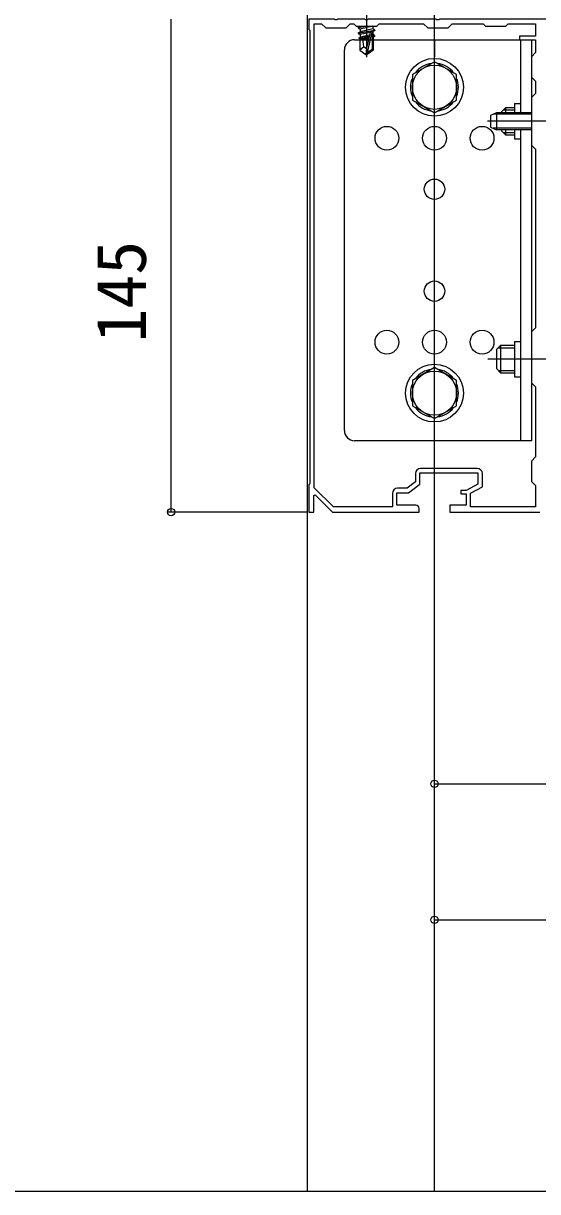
# Model space of a CAD drawing. Units: millimetres, scale not verified. Extents: x -875 to 875, y -1304 to 1297.
# Drawn here: x -558.1 to -406.8, y -316.2 to 27.6 of the extents above; entities that cross this region are included whole.
import ezdxf
from ezdxf.enums import TextEntityAlignment as Align

# ---------------------------------------------------------------- set-up
doc = ezdxf.new("R2010")
doc.units = ezdxf.units.MM
doc.header["$LTSCALE"] = 8
for name, color, linetype in [('0-3_YKK_11', 7, 'Continuous'), ('0-5_YKK_12', 2, 'Continuous'), ('0-6_YKK_13', 4, 'Continuous'), ('0-8_YKK_D', 6, 'Continuous'), ('0-A_YSS_KE', 3, 'Continuous')]:
    doc.layers.add(name, color=color, linetype=linetype)
doc.styles.add('ＭＳ ゴシック', font='')
doc.styles.get('ＭＳ ゴシック').set_extended_font_data('MS Gothic')

msp = doc.modelspace()

# ---------------------------------------------------------------- linework, layer by layer
at = {"layer": '0-3_YKK_11'}
msp.add_line((-424.519, -103.4), (-441.219, -103.4), dxfattribs=at)
for points in [[(-402.119, 28.8), (-435.66, 28.8), (-435.844, 28.68), (-436.393, 28.68), (-436.577, 28.8), (-456.66, 28.8), (-456.844, 28.68), (-457.393, 28.68), (-457.577, 28.8), (-465.66, 28.8), (-465.844, 28.68), (-466.393, 28.68), (-466.577, 28.8), (-474.119, 28.8), (-474.119, 25.8), (-473.819, 25.5)], [(-473.819, 25.5), (-473.819, -107.9), (-474.119, -108.2), (-474.119, -116.2), (-472.619, -116.2), (-472.619, -111.3), (-472.25, -111.146), (-467.119, -116.2), (-441.619, -116.2), (-441.619, -115.2)], [(-472.519, -109.057), (-472.519, 27.5), (-470.319, 27.5), (-469.119, 26.3), (-463.119, 26.3), (-461.919, 27.5), (-460.819, 27.5), (-460.119, 26.8), (-454.119, 26.8), (-453.419, 27.5), (-440.319, 27.5), (-439.119, 26.3), (-433.119, 26.3), (-431.919, 27.5), (-422.819, 27.5), (-422.119, 26.8), (-416.119, 26.8), (-415.419, 27.5), (-407.419, 27.5), (-407.419, 23.8), (-412.119, 23.8), (-412.119, 22.8), (-407.419, 22.8), (-407.419, 19), (-408.619, 17.8), (-408.619, 11.8), (-407.419, 10.6), (-407.419, 7), (-408.619, 5.8), (-408.619, -8.2), (-407.419, -9.4), (-407.419, -62), (-408.619, -63.2), (-408.619, -78.2), (-407.419, -79.4), (-407.419, -100), (-408.619, -101.2), (-408.619, -107.2), (-407.419, -108.4), (-407.419, -114.7)], [(-442.619, -114.2), (-448.219, -114.2), (-448.219, -110.5), (-444.719, -110.5), (-441.419, -108), (-441.419, -104.7), (-424.319, -104.7), (-424.319, -108), (-427.819, -109.9), (-429.319, -109.9), (-429.319, -110.8), (-427.819, -110.8), (-427.819, -114.2), (-432.619, -114.2), (-432.619, -116.2), (-406.119, -116.2)], [(-442.719, -104.9), (-442.719, -107.354), (-445.155, -109.2), (-448.019, -109.2)], [(-407.419, -114.7), (-426.519, -114.7), (-426.519, -110.673), (-423.019, -108.773), (-423.019, -104.9)], [(-449.519, -110.7), (-449.519, -114.7), (-466.789, -114.7), (-472.519, -109.057)]]:
    msp.add_lwpolyline(points, dxfattribs=at)
for centre, radius, start, end in [((-441.219, -104.9), 1.5, 90.00001, 179.99999), ((-424.519, -104.9), 1.5, 0.00001, 89.99999), ((-448.019, -110.7), 1.5, 90.00001, 179.99999), ((-442.619, -115.2), 1, 0.00001, 89.99999)]:
    msp.add_arc(centre, radius, start, end, dxfattribs=at)
at = {"layer": '0-5_YKK_12'}
for p, q in [((-437.119, -316.2), (-437.119, 987.042)), ((-474.619, 437.221), (-474.619, -316.2))]:
    msp.add_line(p, q, dxfattribs=at)
at = {"layer": '0-6_YKK_13'}
for p, q in [((-457.119, 38.741), (-457.119, 17.668)), ((-456.745, 26.797), (-459.59, 26.323)), ((-459.59, 26.441), (-457.451, 26.797)), ((-459.59, 26.441), (-458.973, 26.797)), ((-459.59, 26.441), (-459.59, 26.323)), ((-459.59, 26.323), (-458.943, 25.949)), ((-459.59, 24.793), (-454.647, 25.617)), ((-454.647, 25.499), (-459.59, 24.675)), ((-459.59, 24.793), (-458.943, 25.167)), ((-459.59, 24.793), (-459.59, 24.675)), ((-459.59, 24.675), (-458.943, 24.301)), ((-455.294, 25.99), (-458.943, 25.167)), ((-458.943, 25.949), (-458.943, 25.167)), ((-456.053, 24.954), (-458.943, 24.301)), ((-458.943, 24.301), (-458.943, 23.519)), ((-456.241, 24.129), (-458.943, 23.519)), ((-456.048, 24.977), (-457.119, 20.269)), ((-455.538, 25.099), (-456.942, 18.921)), ((-455.294, 24.343), (-455.474, 24.302)), ((-455.294, 26.773), (-455.294, 25.99)), ((-454.647, 25.617), (-455.294, 25.99)), ((-455.294, 25.125), (-455.294, 24.343)), ((-454.764, 24.037), (-455.294, 24.343)), ((-454.647, 25.617), (-454.647, 25.499)), ((-460.619, 22.8), (-408.619, 22.8)), ((-456.32, 23.781), (-459.355, 23.281)), ((-459.355, 23.281), (-458.943, 23.519)), ((-459.12, 23.17), (-459.355, 23.281)), ((-459.12, 23.17), (-459.12, 19.726)), ((-456.478, 23.086), (-459.12, 23.086)), ((-457.942, 20.732), (-459.12, 19.726)), ((-456.391, 23.467), (-458.352, 23.086)), ((-454.764, 24.037), (-455.471, 23.921)), ((-454.764, 23.783), (-455.471, 23.646)), ((-455.118, 23.086), (-455.471, 23.086)), ((-455.118, 23.579), (-455.118, 19.726)), ((-454.764, 24.037), (-454.764, 23.783)), ((-437.119, 22.8), (-437.119, 17.8)), ((-411.819, 22.8), (-411.819, 1.3)), ((-408.619, 22.8), (-408.619, 1.3)), ((-463.619, -92.2), (-463.619, 19.8)), ((-459.12, 19.726), (-457.295, 18.496)), ((-457.119, 20.269), (-457.295, 18.496)), ((-457.295, 18.496), (-456.942, 18.496)), ((-457.119, 20.269), (-457.119, 18.496)), ((-455.118, 19.726), (-456.942, 18.496)), ((-456.942, 18.921), (-456.942, 18.496)), ((-455.118, 19.726), (-455.471, 19.914)), ((-413.619, 4), (-413.619, 1.3)), ((-413.619, 4), (-411.819, 4)), ((-408.619, 0.867), (-419.839, 0.867)), ((-418.919, 1.3), (-418.919, -3.7)), ((-408.619, 1.3), (-418.919, 1.3)), ((-417.419, 1.6), (-416.219, 2.8)), ((-417.419, 1.6), (-417.419, 1.3)), ((-416.867, 2.152), (-413.619, 2.152)), ((-413.619, 2.8), (-416.219, 2.8)), ((-416.219, 2.8), (-416.219, 1.3)), ((-400.115, -1.2), (-421.532, -1.2)), ((-420.619, -2.9), (-418.919, -3.7)), ((-393.419, -1.2), (-419.919, -1.2)), ((-408.619, -3.267), (-419.839, -3.267)), ((-408.619, -3.7), (-418.919, -3.7)), ((-417.419, -3.7), (-417.419, -4)), ((-417.419, -4), (-416.219, -5.2)), ((-416.867, -4.552), (-413.619, -4.552)), ((-416.219, -3.7), (-416.219, -5.2)), ((-416.219, -5.2), (-413.619, -5.2)), ((-413.619, -3.7), (-413.619, -6.4)), ((-413.619, -6.4), (-411.819, -6.4)), ((-411.819, -3.7), (-411.819, -95.2)), ((-408.619, -3.7), (-408.619, -95.2)), ((-418.919, -68.4), (-417.719, -67.2)), ((-418.919, -68.4), (-418.919, -74)), ((-418.367, -67.848), (-413.619, -67.848)), ((-413.619, -67.2), (-417.719, -67.2)), ((-417.719, -67.2), (-417.719, -75.2)), ((-413.619, -66), (-413.619, -76.4)), ((-413.619, -66), (-411.819, -66)), ((-394.919, -71.2), (-421.419, -71.2)), ((-418.919, -74), (-417.719, -75.2)), ((-418.367, -74.552), (-413.619, -74.552)), ((-417.719, -75.2), (-413.619, -75.2)), ((-413.619, -76.4), (-411.819, -76.4)), ((-437.119, -95.2), (-437.119, -90.2)), ((-408.619, -95.2), (-460.619, -95.2))]:
    msp.add_line(p, q, dxfattribs=at)
for points in [[(-455.252, 26.797), (-455.294, 26.773), (-458.943, 25.949)], [(-455.471, 24.912), (-455.471, 19.914), (-456.942, 18.921)], [(-454.647, 25.499), (-455.294, 25.125), (-455.52, 25.074)], [(-457.119, 20.142), (-457.942, 20.732), (-458.178, 23.086)], [(-454.764, 23.783), (-455.294, 23.477), (-455.471, 23.438)], [(-418.919, 1.3), (-420.619, 0.5), (-420.619, -2.9)]]:
    msp.add_lwpolyline(points, dxfattribs=at)
for points in [[(-437.119, 16.306), (-443.619, 12.553), (-443.619, 5.047), (-437.119, 1.294), (-430.619, 5.047), (-430.619, 12.553)], [(-437.119, -73.694), (-443.619, -77.447), (-443.619, -84.953), (-437.119, -88.706), (-430.619, -84.953), (-430.619, -77.447)]]:
    msp.add_lwpolyline(points, close=True, dxfattribs=at)
for centre, radius in [((-437.119, 8.8), 8.5), ((-437.119, 8.8), 6.5), ((-451.119, -6.2), 3.5), ((-437.119, -6.2), 3.5), ((-423.119, -6.2), 3.5), ((-437.119, -21.2), 3), ((-437.119, -51.2), 3), ((-451.119, -66.2), 3.5), ((-437.119, -66.2), 3.5), ((-423.119, -66.2), 3.5), ((-437.119, -81.2), 8.5), ((-437.119, -81.2), 6.5)]:
    msp.add_circle(centre, radius, dxfattribs=at)
for centre, radius, start, end in [((-455.763, 24.912), 0.292, 0, 167.19096), ((-460.619, 19.8), 3, 90, 180), ((-437.119, 8.8), 7.05, 97.21814, 142.78186), ((-437.119, 8.8), 7.05, 37.21814, 82.78186), ((-437.119, 8.8), 7.05, 157.21814, 202.78186), ((-437.119, 8.8), 7.05, 337.21814, 22.78186), ((-437.119, 8.8), 7.05, 217.21814, 262.78186), ((-437.119, 8.8), 7.05, 277.21814, 322.78186), ((-437.119, -81.2), 7.05, 97.21814, 142.78186), ((-437.119, -81.2), 7.05, 37.21814, 82.78186), ((-437.119, -81.2), 7.05, 157.21814, 202.78186), ((-437.119, -81.2), 7.05, 337.21814, 22.78186), ((-437.119, -81.2), 7.05, 217.21814, 262.78186), ((-437.119, -81.2), 7.05, 277.21814, 322.78186), ((-460.619, -92.2), 3, 180, 270)]:
    msp.add_arc(centre, radius, start, end, dxfattribs=at)
at = {"layer": '0-8_YKK_D'}
for p, q in [((-514.619, -116.2), (-514.619, 28.8)), ((-474.819, -116.2), (-515.619, -116.2)), ((-437.119, -196.2), (-263.119, -196.2)), ((-437.119, -236.2), (-263.119, -236.2))]:
    msp.add_line(p, q, dxfattribs=at)
for centre in [(-514.619, -116.2), (-437.119, -196.2), (-437.119, -236.2)]:
    msp.add_circle(centre, 1.075, dxfattribs=at)
at = {"layer": '0-A_YSS_KE'}
msp.add_line((854.439, -316.2), (-863.297, -316.2), dxfattribs=at)

# ---------------------------------------------------------------- texts
at = {"layer": '0-8_YKK_D', "style": 'ＭＳ ゴシック'}
msp.add_text('145', height=14.66, rotation=90, dxfattribs=at).set_placement((-517.619, -66.314), align=Align.BOTTOM_LEFT)

doc.saveas('drawing.dxf')
